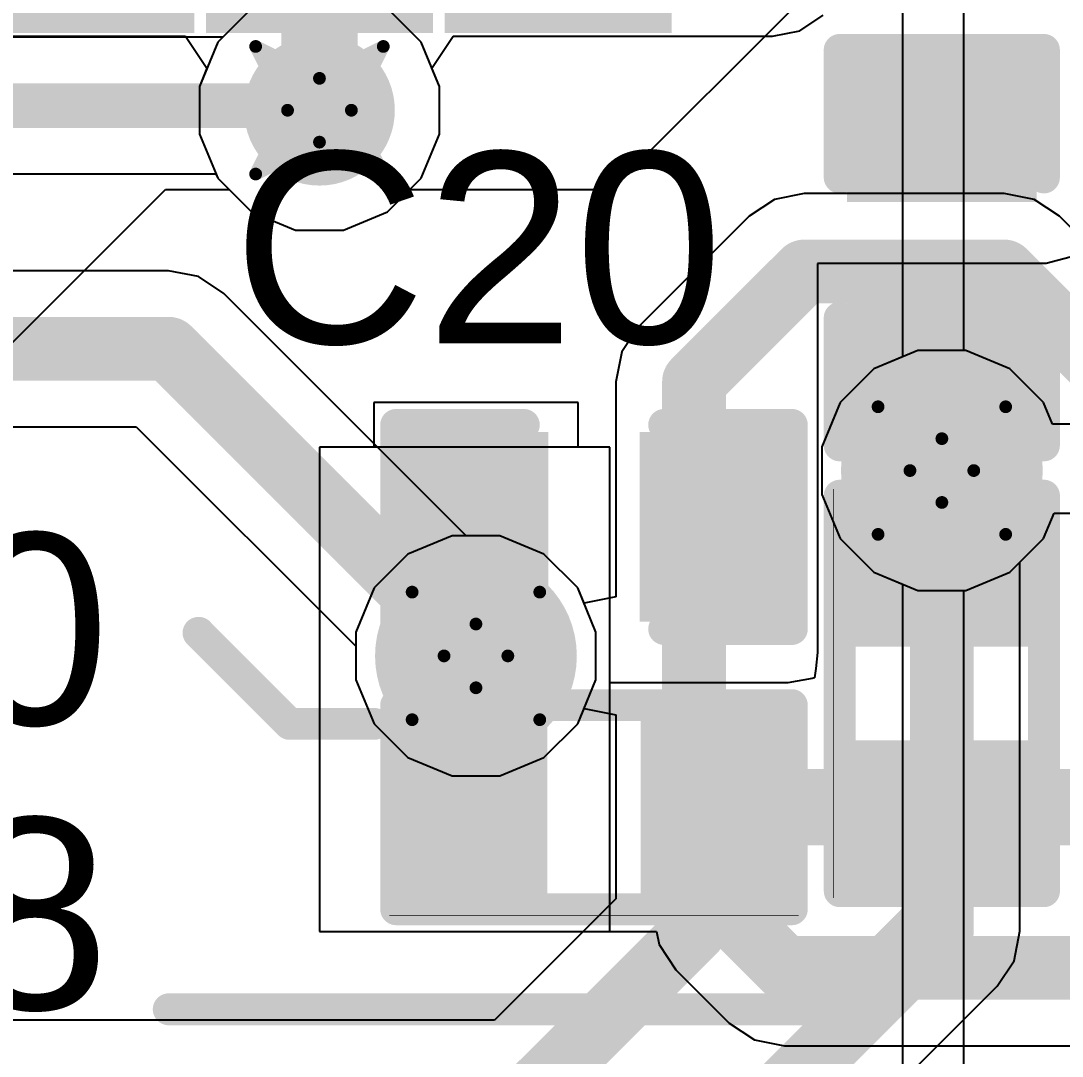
# Model space of a CAD drawing. Header units: inches. Extents: x -3 to 289, y -11 to 89.
# Drawn here: x 111.095 to 115.24, y 28.116 to 32.239 of the extents above; entities that cross this region are included whole.
import ezdxf

# ---------------------------------------------------------------- set-up
doc = ezdxf.new("R2010")
doc.units = ezdxf.units.IN
for name, color, linetype in [('Bottom Layer', 5, 'Continuous'), ('Bottom Solder', 6, 'Continuous'), ('Drill Drawing', 1, 'Continuous'), ('Layer 1', 16, 'Continuous'), ('Layer 2', 76, 'Continuous'), ('Top Layer', 1, 'Continuous'), ('Top Overlay', 2, 'Continuous'), ('Top Paste', 8, 'Continuous'), ('Top Solder', 216, 'Continuous'), ('Via Holes', 16, 'Continuous')]:
    doc.layers.add(name, color=color, linetype=linetype)
doc.styles.add('Arial', font='', dxfattribs={"height": 0.2})
doc.styles.get('Arial').set_extended_font_data('Arial')

# ---------------------------------------------------------------- blocks, each defined once
blk = doc.blocks.new('R___0402_38')
at = {"layer": 'Top Layer'}
for points in [[(-0.6985, -0.3175), (-0.6985, 0.3175), (-0.2412999999999999, 0.3175), (-0.2413, -0.3175)], [(0.2412999999999999, -0.3175), (0.2413, 0.3175), (0.6985, 0.3175), (0.6985, -0.3175)]]:
    blk.add_hatch(color=1, dxfattribs=at).paths.add_polyline_path(points)
at = {"layer": 'Top Paste'}
for points in [[(-0.6985, -0.3175), (-0.6985, 0.3175), (-0.2412999999999999, 0.3175), (-0.2413, -0.3175)], [(0.2412999999999999, -0.3175), (0.2413, 0.3175), (0.6985, 0.3175), (0.6985, -0.3175)]]:
    blk.add_hatch(color=8, dxfattribs=at).paths.add_polyline_path(points)
at = {"layer": 'Top Solder'}
for points in [[(-0.75350116, -0.37250116), (-0.75350116, 0.37250116), (-0.1862988399999999, 0.37250116), (-0.18629884, -0.37250116)], [(0.1862988399999999, -0.37250116), (0.18629884, 0.37250116), (0.75350116, 0.37250116), (0.75350116, -0.37250116)]]:
    blk.add_hatch(color=216, dxfattribs=at).paths.add_polyline_path(points)
at = {"layer": 'Top Overlay'}
for points in [[(-0.7874, -0.4064, 0.127, 0.127, 0), (-0.7874, 0.4064, 0.127, 0.127, 0)], [(-0.7874, 0.4064, 0.127, 0.127, 0), (0.7874, 0.4064, 0.127, 0.127, 0)], [(0.7874, -0.4064, 0.127, 0.127, 0), (0.7874, 0.4064, 0.127, 0.127, 0)], [(-0.7874, -0.4064, 0.127, 0.127, 0), (0.7874, -0.4064, 0.127, 0.127, 0)], [(-0.8128, -0.4318, 0.0032258, 0.0032258, 0), (0.8128, -0.4318, 0.0032258, 0.0032258, 0)]]:
    blk.add_lwpolyline(points, format="xyseb", dxfattribs=at)
for points in [[(-0.8191499999999999, 0.4064, 0.0635, 0.0635, 1), (-0.7556499999999999, 0.4064, 0.0635, 0.0635, 1)], [(-0.8191499999999999, 0.4064, 0.0635, 0.0635, 1), (-0.7556499999999999, 0.4064, 0.0635, 0.0635, 1)], [(0.7556499999999999, 0.4064, 0.0635, 0.0635, 1), (0.8191499999999999, 0.4064, 0.0635, 0.0635, 1)], [(0.7556499999999999, 0.4064, 0.0635, 0.0635, 1), (0.8191499999999999, 0.4064, 0.0635, 0.0635, 1)], [(-0.8191499999999999, -0.4064, 0.0635, 0.0635, 1), (-0.7556499999999999, -0.4064, 0.0635, 0.0635, 1)], [(-0.8191499999999999, -0.4064, 0.0635, 0.0635, 1), (-0.7556499999999999, -0.4064, 0.0635, 0.0635, 1)], [(0.7556499999999999, -0.4064, 0.0635, 0.0635, 1), (0.8191499999999999, -0.4064, 0.0635, 0.0635, 1)], [(0.7556499999999999, -0.4064, 0.0635, 0.0635, 1), (0.8191499999999999, -0.4064, 0.0635, 0.0635, 1)], [(-0.81360518, -0.4318, 0.0016129, 0.0016129, 1), (-0.8119948199999999, -0.4318, 0.0016129, 0.0016129, 1)], [(0.8119948199999999, -0.4318, 0.0016129, 0.0016129, 1), (0.81360518, -0.4318, 0.0016129, 0.0016129, 1)]]:
    blk.add_lwpolyline(points, format="xyseb", close=True, dxfattribs=at)
blk = doc.blocks.new('R___0402_40')
at = {"layer": 'Top Layer'}
for points in [[(-0.6985, -0.3175), (-0.6985, 0.3174999999999999), (-0.2413000000000001, 0.3175), (-0.2412999999999999, -0.3174999999999999)], [(0.2413000000000001, -0.3175), (0.2412999999999999, 0.3174999999999999), (0.6985, 0.3175), (0.6985, -0.3174999999999999)]]:
    blk.add_hatch(color=1, dxfattribs=at).paths.add_polyline_path(points)
at = {"layer": 'Top Paste'}
for points in [[(-0.6985, -0.3175), (-0.6985, 0.3174999999999999), (-0.2413000000000001, 0.3175), (-0.2412999999999999, -0.3174999999999999)], [(0.2413000000000001, -0.3175), (0.2412999999999999, 0.3174999999999999), (0.6985, 0.3175), (0.6985, -0.3174999999999999)]]:
    blk.add_hatch(color=8, dxfattribs=at).paths.add_polyline_path(points)
at = {"layer": 'Top Solder'}
for points in [[(-0.75350116, -0.3725011600000001), (-0.75350116, 0.3725011599999999), (-0.18629884, 0.3725011600000001), (-0.1862988399999999, -0.3725011599999999)], [(0.18629884, -0.3725011600000001), (0.1862988399999999, 0.3725011599999999), (0.75350116, 0.3725011600000001), (0.75350116, -0.3725011599999999)]]:
    blk.add_hatch(color=216, dxfattribs=at).paths.add_polyline_path(points)
at = {"layer": 'Top Overlay'}
for points in [[(-0.7874, -0.4064, 0.127, 0.127, 0), (-0.7874, 0.4064, 0.127, 0.127, 0)], [(0.7874, 0.4064, 0.127, 0.127, 0), (-0.7874, 0.4064, 0.127, 0.127, 0)], [(0.7874, -0.4064, 0.127, 0.127, 0), (0.7874, 0.4064, 0.127, 0.127, 0)], [(0.7874, -0.4064, 0.127, 0.127, 0), (-0.7874, -0.4064, 0.127, 0.127, 0)], [(0.8128, -0.4318, 0.0032258, 0.0032258, 0), (-0.8128, -0.4318, 0.0032258, 0.0032258, 0)]]:
    blk.add_lwpolyline(points, format="xyseb", dxfattribs=at)
for points in [[(-0.8191499999999999, 0.4064, 0.0635, 0.0635, 1), (-0.7556499999999999, 0.4064, 0.0635, 0.0635, 1)], [(-0.8191499999999999, 0.4064, 0.0635, 0.0635, 1), (-0.7556499999999999, 0.4064, 0.0635, 0.0635, 1)], [(0.7556499999999999, 0.4064, 0.0635, 0.0635, 1), (0.8191499999999999, 0.4064, 0.0635, 0.0635, 1)], [(0.7556499999999999, 0.4064, 0.0635, 0.0635, 1), (0.8191499999999999, 0.4064, 0.0635, 0.0635, 1)], [(-0.8191499999999999, -0.4064, 0.0635, 0.0635, 1), (-0.7556499999999999, -0.4064, 0.0635, 0.0635, 1)], [(-0.8191499999999999, -0.4064, 0.0635, 0.0635, 1), (-0.7556499999999999, -0.4064, 0.0635, 0.0635, 1)], [(0.7556499999999999, -0.4064, 0.0635, 0.0635, 1), (0.8191499999999999, -0.4064, 0.0635, 0.0635, 1)], [(0.7556499999999999, -0.4064, 0.0635, 0.0635, 1), (0.8191499999999999, -0.4064, 0.0635, 0.0635, 1)], [(-0.81360518, -0.4318, 0.0016129, 0.0016129, 1), (-0.8119948199999999, -0.4318, 0.0016129, 0.0016129, 1)], [(0.8119948199999999, -0.4318, 0.0016129, 0.0016129, 1), (0.81360518, -0.4318, 0.0016129, 0.0016129, 1)]]:
    blk.add_lwpolyline(points, format="xyseb", close=True, dxfattribs=at)
blk = doc.blocks.new('S____SOT_6_69')
at = {"layer": 'Top Layer'}
for points in [[(-1.80000021, 1.30000121), (-0.7999996699999999, 1.30000121), (-0.7999996699999999, 0.6000000699999999), (-1.80000021, 0.6000000699999999)], [(0.7999996699999999, 1.30000121), (1.80000021, 1.30000121), (1.80000021, 0.6000000699999999), (0.7999996699999999, 0.6000000699999999)], [(-1.80000021, 0.35000057), (-0.7999996699999999, 0.35000057), (-0.7999996699999999, -0.35000057), (-1.80000021, -0.35000057)], [(0.7999996699999999, 0.35000057), (1.80000021, 0.35000057), (1.80000021, -0.35000057), (0.7999996699999999, -0.35000057)], [(-1.80000021, -0.6000000699999999), (-0.7999996699999999, -0.6000000699999999), (-0.7999996699999999, -1.30000121), (-1.80000021, -1.30000121)], [(0.7999996699999999, -0.6000000699999999), (1.80000021, -0.6000000699999999), (1.80000021, -1.30000121), (0.7999996699999999, -1.30000121)]]:
    blk.add_hatch(color=1, dxfattribs=at).paths.add_polyline_path(points)
at = {"layer": 'Top Paste'}
for points in [[(-1.80000021, 1.30000121), (-0.7999996699999999, 1.30000121), (-0.7999996699999999, 0.6000000699999999), (-1.80000021, 0.6000000699999999)], [(0.7999996699999999, 1.30000121), (1.80000021, 1.30000121), (1.80000021, 0.6000000699999999), (0.7999996699999999, 0.6000000699999999)], [(-1.80000021, 0.35000057), (-0.7999996699999999, 0.35000057), (-0.7999996699999999, -0.35000057), (-1.80000021, -0.35000057)], [(0.7999996699999999, 0.35000057), (1.80000021, 0.35000057), (1.80000021, -0.35000057), (0.7999996699999999, -0.35000057)], [(-1.80000021, -0.6000000699999999), (-0.7999996699999999, -0.6000000699999999), (-0.7999996699999999, -1.30000121), (-1.80000021, -1.30000121)], [(0.7999996699999999, -0.6000000699999999), (1.80000021, -0.6000000699999999), (1.80000021, -1.30000121), (0.7999996699999999, -1.30000121)]]:
    blk.add_hatch(color=8, dxfattribs=at).paths.add_polyline_path(points)
at = {"layer": 'Top Solder'}
for points in [[(-1.90160021, 1.40160121), (-0.69839967, 1.40160121), (-0.69839967, 0.4984000699999999), (-1.90160021, 0.4984000699999999)], [(0.69839967, 1.40160121), (1.90160021, 1.40160121), (1.90160021, 0.4984000699999999), (0.69839967, 0.4984000699999999)], [(-1.90160021, 0.45160057), (-0.69839967, 0.45160057), (-0.69839967, -0.45160057), (-1.90160021, -0.45160057)], [(0.69839967, 0.45160057), (1.90160021, 0.45160057), (1.90160021, -0.45160057), (0.69839967, -0.45160057)], [(-1.90160021, -0.4984000699999999), (-0.69839967, -0.4984000699999999), (-0.69839967, -1.40160121), (-1.90160021, -1.40160121)], [(0.69839967, -0.4984000699999999), (1.90160021, -0.4984000699999999), (1.90160021, -1.40160121), (0.69839967, -1.40160121)]]:
    blk.add_hatch(color=216, dxfattribs=at).paths.add_polyline_path(points)
at = {"layer": 'Top Overlay'}
for points in [[(0.7111999999999999, 1.5494, 0.127, 0.127, 0), (-0.8128, 1.5494, 0.127, 0.127, 0)], [(-2.08702656, 0.8010144, 0.127, 0.127, 0), (-2.08702656, 1.0550144, 0.127, 0.127, 0)], [(-1.96002656, 0.9280143999999999, 0.127, 0.127, 0), (-2.08702656, 1.0550144, 0.127, 0.127, 0)], [(-2.08702656, 0.8010144, 0.127, 0.127, 0), (-1.96002656, 0.9280143999999999, 0.127, 0.127, 0)], [(0.7111999999999999, -1.5494, 0.127, 0.127, 0), (-0.8128, -1.5494, 0.127, 0.127, 0)]]:
    blk.add_lwpolyline(points, format="xyseb", dxfattribs=at)
for points in [[(-0.84455, 1.5494, 0.0635, 0.0635, 1), (-0.7810499999999999, 1.5494, 0.0635, 0.0635, 1)], [(0.67945, 1.5494, 0.0635, 0.0635, 1), (0.74295, 1.5494, 0.0635, 0.0635, 1)], [(-2.11877656, 1.0550144, 0.0635, 0.0635, 1), (-2.05527656, 1.0550144, 0.0635, 0.0635, 1)], [(-2.11877656, 1.0550144, 0.0635, 0.0635, 1), (-2.05527656, 1.0550144, 0.0635, 0.0635, 1)], [(-1.99177656, 0.9280143999999999, 0.0635, 0.0635, 1), (-1.92827656, 0.9280143999999999, 0.0635, 0.0635, 1)], [(-1.99177656, 0.9280143999999999, 0.0635, 0.0635, 1), (-1.92827656, 0.9280143999999999, 0.0635, 0.0635, 1)], [(-2.11877656, 0.8010144, 0.0635, 0.0635, 1), (-2.05527656, 0.8010144, 0.0635, 0.0635, 1)], [(-2.11877656, 0.8010144, 0.0635, 0.0635, 1), (-2.05527656, 0.8010144, 0.0635, 0.0635, 1)], [(-0.84455, -1.5494, 0.0635, 0.0635, 1), (-0.7810499999999999, -1.5494, 0.0635, 0.0635, 1)], [(0.67945, -1.5494, 0.0635, 0.0635, 1), (0.74295, -1.5494, 0.0635, 0.0635, 1)]]:
    blk.add_lwpolyline(points, format="xyseb", close=True, dxfattribs=at)
blk = doc.blocks.new('C___0402_133')
at = {"layer": 'Top Layer'}
for points in [[(-0.6985, -0.3175), (-0.6985, 0.3175), (-0.2412999999999999, 0.3175), (-0.2413, -0.3175)], [(0.2412999999999999, -0.3175), (0.2413, 0.3175), (0.6985, 0.3175), (0.6985, -0.3175)]]:
    blk.add_hatch(color=1, dxfattribs=at).paths.add_polyline_path(points)
at = {"layer": 'Top Paste'}
for points in [[(-0.6985, -0.3175), (-0.6985, 0.3175), (-0.2412999999999999, 0.3175), (-0.2413, -0.3175)], [(0.2412999999999999, -0.3175), (0.2413, 0.3175), (0.6985, 0.3175), (0.6985, -0.3175)]]:
    blk.add_hatch(color=8, dxfattribs=at).paths.add_polyline_path(points)
at = {"layer": 'Top Solder'}
for points in [[(-0.7584998799999999, -0.37749988), (-0.7584998799999999, 0.37749988), (-0.18130012, 0.37749988), (-0.18130012, -0.37749988)], [(0.18130012, -0.37749988), (0.18130012, 0.37749988), (0.7584998799999999, 0.37749988), (0.7584998799999999, -0.37749988)]]:
    blk.add_hatch(color=216, dxfattribs=at).paths.add_polyline_path(points)
at = {"layer": 'Top Overlay'}
for points in [[(-0.7874, 0.4064, 0.127, 0.127, 0), (-0.7874, -0.4064, 0.127, 0.127, 0)], [(-0.2794, 0.4064, 0.127, 0.127, 0), (-0.7874, 0.4064, 0.127, 0.127, 0)], [(0.7874, 0.4064, 0.127, 0.127, 0), (0.2794, 0.4064, 0.127, 0.127, 0)], [(0.7874, 0.4064, 0.127, 0.127, 0), (0.7874, -0.4064, 0.127, 0.127, 0)], [(-0.2794, -0.4064, 0.127, 0.127, 0), (-0.7874, -0.4064, 0.127, 0.127, 0)], [(0.7874, -0.4064, 0.127, 0.127, 0), (0.2794, -0.4064, 0.127, 0.127, 0)]]:
    blk.add_lwpolyline(points, format="xyseb", dxfattribs=at)
for points in [[(-0.8191499999999999, 0.4064, 0.0635, 0.0635, 1), (-0.7556499999999999, 0.4064, 0.0635, 0.0635, 1)], [(-0.8191499999999999, 0.4064, 0.0635, 0.0635, 1), (-0.7556499999999999, 0.4064, 0.0635, 0.0635, 1)], [(-0.31115, 0.4064, 0.0635, 0.0635, 1), (-0.24765, 0.4064, 0.0635, 0.0635, 1)], [(0.24765, 0.4064, 0.0635, 0.0635, 1), (0.31115, 0.4064, 0.0635, 0.0635, 1)], [(0.7556499999999999, 0.4064, 0.0635, 0.0635, 1), (0.8191499999999999, 0.4064, 0.0635, 0.0635, 1)], [(0.7556499999999999, 0.4064, 0.0635, 0.0635, 1), (0.8191499999999999, 0.4064, 0.0635, 0.0635, 1)], [(-0.8191499999999999, -0.4064, 0.0635, 0.0635, 1), (-0.7556499999999999, -0.4064, 0.0635, 0.0635, 1)], [(-0.8191499999999999, -0.4064, 0.0635, 0.0635, 1), (-0.7556499999999999, -0.4064, 0.0635, 0.0635, 1)], [(-0.31115, -0.4064, 0.0635, 0.0635, 1), (-0.24765, -0.4064, 0.0635, 0.0635, 1)], [(0.24765, -0.4064, 0.0635, 0.0635, 1), (0.31115, -0.4064, 0.0635, 0.0635, 1)], [(0.7556499999999999, -0.4064, 0.0635, 0.0635, 1), (0.8191499999999999, -0.4064, 0.0635, 0.0635, 1)], [(0.7556499999999999, -0.4064, 0.0635, 0.0635, 1), (0.8191499999999999, -0.4064, 0.0635, 0.0635, 1)]]:
    blk.add_lwpolyline(points, format="xyseb", close=True, dxfattribs=at)
blk = doc.blocks.new('C___0402_137')
at = {"layer": 'Top Layer'}
for points in [[(-0.6985, -0.3175), (-0.6985, 0.3174999999999999), (-0.2413000000000001, 0.3175), (-0.2412999999999999, -0.3174999999999999)], [(0.2413000000000001, -0.3175), (0.2412999999999999, 0.3174999999999999), (0.6985, 0.3175), (0.6985, -0.3174999999999999)]]:
    blk.add_hatch(color=1, dxfattribs=at).paths.add_polyline_path(points)
at = {"layer": 'Top Paste'}
for points in [[(-0.6985, -0.3175), (-0.6985, 0.3174999999999999), (-0.2413000000000001, 0.3175), (-0.2412999999999999, -0.3174999999999999)], [(0.2413000000000001, -0.3175), (0.2412999999999999, 0.3174999999999999), (0.6985, 0.3175), (0.6985, -0.3174999999999999)]]:
    blk.add_hatch(color=8, dxfattribs=at).paths.add_polyline_path(points)
at = {"layer": 'Top Solder'}
for points in [[(-0.7584998799999999, -0.3774998800000001), (-0.7584998799999999, 0.3774998799999999), (-0.1813001200000001, 0.3774998800000001), (-0.1813001199999999, -0.3774998799999999)], [(0.1813001200000001, -0.3774998800000001), (0.1813001199999999, 0.3774998799999999), (0.7584998799999999, 0.3774998800000001), (0.7584998799999999, -0.3774998799999999)]]:
    blk.add_hatch(color=216, dxfattribs=at).paths.add_polyline_path(points)
at = {"layer": 'Top Overlay'}
for points in [[(-0.7874, -0.4064, 0.127, 0.127, 0), (-0.7874, 0.4064, 0.127, 0.127, 0)], [(-0.2794, 0.4064, 0.127, 0.127, 0), (-0.7874, 0.4064, 0.127, 0.127, 0)], [(0.7874, 0.4064, 0.127, 0.127, 0), (0.2794, 0.4064, 0.127, 0.127, 0)], [(0.7874, -0.4064, 0.127, 0.127, 0), (0.7874, 0.4064, 0.127, 0.127, 0)], [(-0.2794, -0.4064, 0.127, 0.127, 0), (-0.7874, -0.4064, 0.127, 0.127, 0)], [(0.7874, -0.4064, 0.127, 0.127, 0), (0.2794, -0.4064, 0.127, 0.127, 0)]]:
    blk.add_lwpolyline(points, format="xyseb", dxfattribs=at)
for points in [[(-0.8191499999999999, 0.4064, 0.0635, 0.0635, 1), (-0.7556499999999999, 0.4064, 0.0635, 0.0635, 1)], [(-0.8191499999999999, 0.4064, 0.0635, 0.0635, 1), (-0.7556499999999999, 0.4064, 0.0635, 0.0635, 1)], [(-0.31115, 0.4064, 0.0635, 0.0635, 1), (-0.24765, 0.4064, 0.0635, 0.0635, 1)], [(0.24765, 0.4064, 0.0635, 0.0635, 1), (0.31115, 0.4064, 0.0635, 0.0635, 1)], [(0.7556499999999999, 0.4064, 0.0635, 0.0635, 1), (0.8191499999999999, 0.4064, 0.0635, 0.0635, 1)], [(0.7556499999999999, 0.4064, 0.0635, 0.0635, 1), (0.8191499999999999, 0.4064, 0.0635, 0.0635, 1)], [(-0.8191499999999999, -0.4064, 0.0635, 0.0635, 1), (-0.7556499999999999, -0.4064, 0.0635, 0.0635, 1)], [(-0.8191499999999999, -0.4064, 0.0635, 0.0635, 1), (-0.7556499999999999, -0.4064, 0.0635, 0.0635, 1)], [(-0.31115, -0.4064, 0.0635, 0.0635, 1), (-0.24765, -0.4064, 0.0635, 0.0635, 1)], [(0.24765, -0.4064, 0.0635, 0.0635, 1), (0.31115, -0.4064, 0.0635, 0.0635, 1)], [(0.7556499999999999, -0.4064, 0.0635, 0.0635, 1), (0.8191499999999999, -0.4064, 0.0635, 0.0635, 1)], [(0.7556499999999999, -0.4064, 0.0635, 0.0635, 1), (0.8191499999999999, -0.4064, 0.0635, 0.0635, 1)]]:
    blk.add_lwpolyline(points, format="xyseb", close=True, dxfattribs=at)

msp = doc.modelspace()

# ---------------------------------------------------------------- hatches: boundary and pattern name
at = {"layer": 'Bottom Layer'}
h = msp.add_hatch(color=5, dxfattribs=at)
edge = h.paths.add_edge_path()
edge.add_arc((112.28367942, 31.88271246), 0.2999994, 0, 360)
h = msp.add_hatch(color=5, dxfattribs=at)
edge = h.paths.add_edge_path()
edge.add_arc((114.76109636, 30.44799346), 0.2999994, 0, 360)
h = msp.add_hatch(color=5, dxfattribs=at)
edge = h.paths.add_edge_path()
edge.add_arc((112.90651282, 29.70999646), 0.2999994, 0, 360)
at = {"layer": 'Bottom Solder'}
h = msp.add_hatch(color=6, dxfattribs=at)
edge = h.paths.add_edge_path()
edge.add_arc((114.76109636, 30.44799346), 0.4015993999999999, 0, 360)
h = msp.add_hatch(color=6, dxfattribs=at)
edge = h.paths.add_edge_path()
edge.add_arc((112.90651282, 29.70999646), 0.4015993999999999, 0, 360)
at = {"layer": 'Layer 1'}
h = msp.add_hatch(color=16, dxfattribs=at)
edge = h.paths.add_edge_path()
edge.add_arc((112.28367942, 31.88271246), 0.2999994, 0, 360)
h = msp.add_hatch(color=16, dxfattribs=at)
edge = h.paths.add_edge_path()
edge.add_arc((114.76109636, 30.44799346), 0.2999994, 0, 360)
h = msp.add_hatch(color=16, dxfattribs=at)
edge = h.paths.add_edge_path()
edge.add_arc((112.90651282, 29.70999646), 0.2999994, 0, 360)
at = {"layer": 'Layer 2'}
h = msp.add_hatch(color=76, dxfattribs=at)
edge = h.paths.add_edge_path()
edge.add_arc((112.28367942, 31.88271246), 0.2999994, 0, 360)
h = msp.add_hatch(color=76, dxfattribs=at)
edge = h.paths.add_edge_path()
edge.add_arc((114.76109636, 30.44799346), 0.2999994, 0, 360)
h = msp.add_hatch(color=76, dxfattribs=at)
edge = h.paths.add_edge_path()
edge.add_arc((112.90651282, 29.70999646), 0.2999994, 0, 360)
at = {"layer": 'Top Layer'}
h = msp.add_hatch(color=1, dxfattribs=at)
edge = h.paths.add_edge_path()
edge.add_arc((112.28367942, 31.88271246), 0.2999994, 0, 360)
h = msp.add_hatch(color=1, dxfattribs=at)
edge = h.paths.add_edge_path()
edge.add_arc((114.76109636, 30.44799346), 0.2999994, 0, 360)
h = msp.add_hatch(color=1, dxfattribs=at)
edge = h.paths.add_edge_path()
edge.add_arc((112.90651282, 29.70999646), 0.2999994, 0, 360)
at = {"layer": 'Top Solder'}
h = msp.add_hatch(color=216, dxfattribs=at)
edge = h.paths.add_edge_path()
edge.add_arc((114.76109636, 30.44799346), 0.4015993999999999, 0, 360)
h = msp.add_hatch(color=216, dxfattribs=at)
edge = h.paths.add_edge_path()
edge.add_arc((112.90651282, 29.70999646), 0.4015993999999999, 0, 360)
at = {"layer": 'Via Holes'}
h = msp.add_hatch(color=7, dxfattribs=at)
edge = h.paths.add_edge_path()
edge.add_arc((112.28367942, 31.88271246), 0.1499997, 0, 360)
h = msp.add_hatch(color=7, dxfattribs=at)
edge = h.paths.add_edge_path()
edge.add_arc((114.76109636, 30.44799346), 0.1499997, 0, 360)
h = msp.add_hatch(color=7, dxfattribs=at)
edge = h.paths.add_edge_path()
edge.add_arc((112.90651282, 29.70999646), 0.1499997, 0, 360)

# ---------------------------------------------------------------- linework, layer by layer
at = {"layer": 'Bottom Layer'}
for p, q in [((112.01302718, 32.28777134), (111.87862054, 32.1533647)), ((112.6887383, 32.1533647), (112.55433166, 32.28777134)), ((111.87862054, 32.1533647), (111.80588002, 31.97775164)), ((112.76147882, 31.97775164), (112.6887383, 32.1533647)), ((111.80588002, 31.97775164), (111.80588002, 31.78767328)), ((112.76147882, 31.78767328), (112.76147882, 31.97775164)), ((111.80588002, 31.78767328), (111.87862054, 31.61206022)), ((112.6887383, 31.61206022), (112.76147882, 31.78767328)), ((111.87862054, 31.61206022), (112.01302718, 31.47765357999999)), ((112.55433166, 31.47765357999999), (112.6887383, 31.61206022)), ((112.01302718, 31.47765357999999), (112.18864024, 31.40491306)), ((112.3787186, 31.40491306), (112.55433166, 31.47765357999999)), ((112.18864024, 31.40491306), (112.3787186, 31.40491306)), ((114.66605718, 30.92579286), (114.49044412, 30.85305233999999)), ((114.85613554, 30.92579286), (114.66605718, 30.92579286)), ((115.0317486, 30.85305233999999), (114.85613554, 30.92579286)), ((114.49044412, 30.85305233999999), (114.35603748, 30.7186457)), ((115.16615524, 30.7186457), (115.0317486, 30.85305233999999)), ((114.35603748, 30.7186457), (114.28329696, 30.54303264)), ((115.20196924, 30.6321841), (115.16615524, 30.7186457)), ((115.33943404, 30.6321841), (115.20196924, 30.6321841)), ((114.28329696, 30.54303264), (114.28329696, 30.35295428)), ((114.28329696, 30.35295428), (114.35603748, 30.17734122)), ((115.16615524, 30.17734122), (115.20825828, 30.27899202)), ((115.20825828, 30.27899202), (115.34572308, 30.27899202)), ((112.81147364, 30.18779586), (112.63586058, 30.11505534)), ((113.001552, 30.18779586), (112.81147364, 30.18779586)), ((113.17716506, 30.11505534), (113.001552, 30.18779586)), ((114.35603748, 30.17734122), (114.49044412, 30.04293458)), ((115.0317486, 30.04293458), (115.16615524, 30.17734122)), ((112.63586058, 30.11505534), (112.50145394, 29.9806487)), ((113.3115717, 29.9806487), (113.17716506, 30.11505534)), ((114.49044412, 30.04293458), (114.66605718, 29.97019406)), ((114.85613554, 29.97019406), (115.0317486, 30.04293458)), ((112.50145394, 29.9806487), (112.42871342, 29.80503564)), ((113.38431222, 29.80503564), (113.3115717, 29.9806487)), ((114.66605718, 29.97019406), (114.85613554, 29.97019406)), ((112.42871342, 29.80503564), (112.42871342, 29.61495728)), ((113.38431222, 29.61495728), (113.38431222, 29.80503564)), ((112.42871342, 29.61495728), (112.50145394, 29.43934422)), ((113.3115717, 29.43934422), (113.38431222, 29.61495728)), ((112.50145394, 29.43934422), (112.63586058, 29.30493758)), ((113.17716506, 29.30493758), (113.3115717, 29.43934422)), ((112.63586058, 29.30493758), (112.81147364, 29.23219706)), ((113.001552, 29.23219706), (113.17716506, 29.30493758)), ((112.81147364, 29.23219706), (113.001552, 29.23219706))]:
    msp.add_line(p, q, dxfattribs=at)
at = {"layer": 'Drill Drawing'}
for points in [[(112.02967942, 32.13671246, 0.0508, 0.0508, 0), (112.28367942, 32.00971246, 0.0508, 0.0508, 0)], [(112.02967942, 32.13671246, 0.0508, 0.0508, 0), (112.15667942, 31.88271246, 0.0508, 0.0508, 0)], [(112.28367942, 32.00971246, 0.0508, 0.0508, 0), (112.53767942, 32.13671246, 0.0508, 0.0508, 0)], [(112.41067942, 31.88271246, 0.0508, 0.0508, 0), (112.53767942, 32.13671246, 0.0508, 0.0508, 0)], [(112.02967942, 31.62871246, 0.0508, 0.0508, 0), (112.15667942, 31.88271246, 0.0508, 0.0508, 0)], [(112.41067942, 31.88271246, 0.0508, 0.0508, 0), (112.53767942, 31.62871246, 0.0508, 0.0508, 0)], [(112.02967942, 31.62871246, 0.0508, 0.0508, 0), (112.28367942, 31.75571246, 0.0508, 0.0508, 0)], [(112.28367942, 31.75571246, 0.0508, 0.0508, 0), (112.53767942, 31.62871246, 0.0508, 0.0508, 0)], [(114.50709636, 30.70199346, 0.0508, 0.0508, 0), (114.76109636, 30.57499346, 0.0508, 0.0508, 0)], [(114.50709636, 30.70199346, 0.0508, 0.0508, 0), (114.63409636, 30.44799346, 0.0508, 0.0508, 0)], [(114.76109636, 30.57499346, 0.0508, 0.0508, 0), (115.01509636, 30.70199346, 0.0508, 0.0508, 0)], [(114.88809636, 30.44799346, 0.0508, 0.0508, 0), (115.01509636, 30.70199346, 0.0508, 0.0508, 0)], [(114.50709636, 30.19399346, 0.0508, 0.0508, 0), (114.63409636, 30.44799346, 0.0508, 0.0508, 0)], [(114.88809636, 30.44799346, 0.0508, 0.0508, 0), (115.01509636, 30.19399346, 0.0508, 0.0508, 0)], [(114.50709636, 30.19399346, 0.0508, 0.0508, 0), (114.76109636, 30.32099346, 0.0508, 0.0508, 0)], [(114.76109636, 30.32099346, 0.0508, 0.0508, 0), (115.01509636, 30.19399346, 0.0508, 0.0508, 0)], [(112.65251282, 29.96399646, 0.0508, 0.0508, 0), (112.90651282, 29.83699645999999, 0.0508, 0.0508, 0)], [(112.65251282, 29.96399646, 0.0508, 0.0508, 0), (112.77951282, 29.70999646, 0.0508, 0.0508, 0)], [(112.90651282, 29.83699645999999, 0.0508, 0.0508, 0), (113.16051282, 29.96399646, 0.0508, 0.0508, 0)], [(113.03351282, 29.70999646, 0.0508, 0.0508, 0), (113.16051282, 29.96399646, 0.0508, 0.0508, 0)], [(112.65251282, 29.45599646, 0.0508, 0.0508, 0), (112.77951282, 29.70999646, 0.0508, 0.0508, 0)], [(113.03351282, 29.70999646, 0.0508, 0.0508, 0), (113.16051282, 29.45599646, 0.0508, 0.0508, 0)], [(112.65251282, 29.45599646, 0.0508, 0.0508, 0), (112.90651282, 29.58299646, 0.0508, 0.0508, 0)], [(112.90651282, 29.58299646, 0.0508, 0.0508, 0), (113.16051282, 29.45599646, 0.0508, 0.0508, 0)]]:
    msp.add_lwpolyline(points, format="xyseb", dxfattribs=at)
for points in [[(112.01697942, 32.13671246, 0.0254, 0.0254, 1), (112.04237942, 32.13671246, 0.0254, 0.0254, 1)], [(112.01697942, 32.13671246, 0.0254, 0.0254, 1), (112.04237942, 32.13671246, 0.0254, 0.0254, 1)], [(112.52497942, 32.13671246, 0.0254, 0.0254, 1), (112.55037942, 32.13671246, 0.0254, 0.0254, 1)], [(112.52497942, 32.13671246, 0.0254, 0.0254, 1), (112.55037942, 32.13671246, 0.0254, 0.0254, 1)], [(112.27097942, 32.00971246, 0.0254, 0.0254, 1), (112.29637942, 32.00971246, 0.0254, 0.0254, 1)], [(112.27097942, 32.00971246, 0.0254, 0.0254, 1), (112.29637942, 32.00971246, 0.0254, 0.0254, 1)], [(112.14397942, 31.88271246, 0.0254, 0.0254, 1), (112.16937942, 31.88271246, 0.0254, 0.0254, 1)], [(112.14397942, 31.88271246, 0.0254, 0.0254, 1), (112.16937942, 31.88271246, 0.0254, 0.0254, 1)], [(112.39797942, 31.88271246, 0.0254, 0.0254, 1), (112.42337942, 31.88271246, 0.0254, 0.0254, 1)], [(112.39797942, 31.88271246, 0.0254, 0.0254, 1), (112.42337942, 31.88271246, 0.0254, 0.0254, 1)], [(112.27097942, 31.75571246, 0.0254, 0.0254, 1), (112.29637942, 31.75571246, 0.0254, 0.0254, 1)], [(112.27097942, 31.75571246, 0.0254, 0.0254, 1), (112.29637942, 31.75571246, 0.0254, 0.0254, 1)], [(112.01697942, 31.62871246, 0.0254, 0.0254, 1), (112.04237942, 31.62871246, 0.0254, 0.0254, 1)], [(112.01697942, 31.62871246, 0.0254, 0.0254, 1), (112.04237942, 31.62871246, 0.0254, 0.0254, 1)], [(112.52497942, 31.62871246, 0.0254, 0.0254, 1), (112.55037942, 31.62871246, 0.0254, 0.0254, 1)], [(112.52497942, 31.62871246, 0.0254, 0.0254, 1), (112.55037942, 31.62871246, 0.0254, 0.0254, 1)], [(114.49439636, 30.70199346, 0.0254, 0.0254, 1), (114.51979636, 30.70199346, 0.0254, 0.0254, 1)], [(114.49439636, 30.70199346, 0.0254, 0.0254, 1), (114.51979636, 30.70199346, 0.0254, 0.0254, 1)], [(115.00239636, 30.70199346, 0.0254, 0.0254, 1), (115.02779636, 30.70199346, 0.0254, 0.0254, 1)], [(115.00239636, 30.70199346, 0.0254, 0.0254, 1), (115.02779636, 30.70199346, 0.0254, 0.0254, 1)], [(114.74839636, 30.57499346, 0.0254, 0.0254, 1), (114.77379636, 30.57499346, 0.0254, 0.0254, 1)], [(114.74839636, 30.57499346, 0.0254, 0.0254, 1), (114.77379636, 30.57499346, 0.0254, 0.0254, 1)], [(114.62139636, 30.44799346, 0.0254, 0.0254, 1), (114.64679636, 30.44799346, 0.0254, 0.0254, 1)], [(114.62139636, 30.44799346, 0.0254, 0.0254, 1), (114.64679636, 30.44799346, 0.0254, 0.0254, 1)], [(114.87539636, 30.44799346, 0.0254, 0.0254, 1), (114.90079636, 30.44799346, 0.0254, 0.0254, 1)], [(114.87539636, 30.44799346, 0.0254, 0.0254, 1), (114.90079636, 30.44799346, 0.0254, 0.0254, 1)], [(114.74839636, 30.32099346, 0.0254, 0.0254, 1), (114.77379636, 30.32099346, 0.0254, 0.0254, 1)], [(114.74839636, 30.32099346, 0.0254, 0.0254, 1), (114.77379636, 30.32099346, 0.0254, 0.0254, 1)], [(114.49439636, 30.19399346, 0.0254, 0.0254, 1), (114.51979636, 30.19399346, 0.0254, 0.0254, 1)], [(114.49439636, 30.19399346, 0.0254, 0.0254, 1), (114.51979636, 30.19399346, 0.0254, 0.0254, 1)], [(115.00239636, 30.19399346, 0.0254, 0.0254, 1), (115.02779636, 30.19399346, 0.0254, 0.0254, 1)], [(115.00239636, 30.19399346, 0.0254, 0.0254, 1), (115.02779636, 30.19399346, 0.0254, 0.0254, 1)], [(112.63981282, 29.96399646, 0.0254, 0.0254, 1), (112.66521282, 29.96399646, 0.0254, 0.0254, 1)], [(112.63981282, 29.96399646, 0.0254, 0.0254, 1), (112.66521282, 29.96399646, 0.0254, 0.0254, 1)], [(113.14781282, 29.96399646, 0.0254, 0.0254, 1), (113.17321282, 29.96399646, 0.0254, 0.0254, 1)], [(113.14781282, 29.96399646, 0.0254, 0.0254, 1), (113.17321282, 29.96399646, 0.0254, 0.0254, 1)], [(112.89381282, 29.83699645999999, 0.0254, 0.0254, 1), (112.91921282, 29.83699645999999, 0.0254, 0.0254, 1)], [(112.89381282, 29.83699645999999, 0.0254, 0.0254, 1), (112.91921282, 29.83699645999999, 0.0254, 0.0254, 1)], [(112.76681282, 29.70999646, 0.0254, 0.0254, 1), (112.79221282, 29.70999646, 0.0254, 0.0254, 1)], [(112.76681282, 29.70999646, 0.0254, 0.0254, 1), (112.79221282, 29.70999646, 0.0254, 0.0254, 1)], [(113.02081282, 29.70999646, 0.0254, 0.0254, 1), (113.04621282, 29.70999646, 0.0254, 0.0254, 1)], [(113.02081282, 29.70999646, 0.0254, 0.0254, 1), (113.04621282, 29.70999646, 0.0254, 0.0254, 1)], [(112.89381282, 29.58299646, 0.0254, 0.0254, 1), (112.91921282, 29.58299646, 0.0254, 0.0254, 1)], [(112.89381282, 29.58299646, 0.0254, 0.0254, 1), (112.91921282, 29.58299646, 0.0254, 0.0254, 1)], [(112.63981282, 29.45599646, 0.0254, 0.0254, 1), (112.66521282, 29.45599646, 0.0254, 0.0254, 1)], [(112.63981282, 29.45599646, 0.0254, 0.0254, 1), (112.66521282, 29.45599646, 0.0254, 0.0254, 1)], [(113.14781282, 29.45599646, 0.0254, 0.0254, 1), (113.17321282, 29.45599646, 0.0254, 0.0254, 1)], [(113.14781282, 29.45599646, 0.0254, 0.0254, 1), (113.17321282, 29.45599646, 0.0254, 0.0254, 1)]]:
    msp.add_lwpolyline(points, format="xyseb", close=True, dxfattribs=at)
at = {"layer": 'Layer 1'}
for p, q in [((114.1963299, 32.19892214), (114.28875034, 32.26067462)), ((105.42833626, 32.17723816), (111.75104396, 32.17723816)), ((111.75104396, 32.17723816), (111.83590282, 32.05023562)), ((112.73145602, 32.05023562), (112.81631488, 32.17723816)), ((112.81631488, 32.17723816), (114.0873004, 32.17723816)), ((114.0873004, 32.17723816), (114.0873131, 32.17723562)), ((114.0873131, 32.17723562), (114.1963299, 32.19892214)), ((111.83590282, 32.05023562), (111.80588002, 31.97775164)), ((112.76147882, 31.97775164), (112.73145602, 32.05023562)), ((111.80588002, 31.97775164), (111.80588002, 31.78767328)), ((112.76147882, 31.78767328), (112.76147882, 31.97775164)), ((111.80588002, 31.78767328), (111.87862054, 31.61206022)), ((112.6887383, 31.61206022), (112.76147882, 31.78767328)), ((111.87862054, 31.61206022), (112.01302718, 31.47765357999999)), ((112.55433166, 31.47765357999999), (112.6887383, 31.61206022)), ((114.21346982, 31.55143042), (114.09454194, 31.5277754)), ((115.00911974, 31.55143042), (114.21346982, 31.55143042)), ((115.12804762, 31.5277754), (115.00911974, 31.55143042)), ((114.09454194, 31.5277754), (113.99371918, 31.46040698)), ((115.22886784, 31.46040698), (115.12804762, 31.5277754)), ((112.01302718, 31.47765357999999), (112.18864024, 31.40491306)), ((112.3787186, 31.40491306), (112.55433166, 31.47765357999999)), ((113.99371918, 31.46040698), (113.55486306, 31.02154832)), ((115.74829276, 30.94098206), (115.22886784, 31.46040698)), ((112.18864024, 31.40491306), (112.3787186, 31.40491306)), ((111.68338852, 31.2438923), (106.20149194, 31.2438923)), ((111.8023164, 31.22023728), (111.68338852, 31.2438923)), ((111.90313662, 31.15286886), (111.8023164, 31.22023728)), ((112.86821216, 30.18779586), (111.90313662, 31.15286886)), ((113.55486306, 31.02154832), (113.48749464, 30.92072809999999)), ((113.48749464, 30.92072809999999), (113.46383962, 30.80180022)), ((113.46383962, 30.80180022), (113.46383962, 29.94490836)), ((106.20149194, 30.62234922), (111.55466386, 30.62234922)), ((111.55466386, 30.62234922), (112.42871342, 29.74829712)), ((115.16615524, 30.17734122), (115.20825828, 30.27899202)), ((115.20825828, 30.27899202), (115.34572308, 30.27899202)), ((113.001552, 30.18779586), (112.86821216, 30.18779586)), ((113.17716506, 30.11505534), (113.001552, 30.18779586)), ((115.0718679, 30.08305388), (115.16615524, 30.17734122)), ((113.3115717, 29.9806487), (113.17716506, 30.11505534)), ((115.0718679, 28.61458844), (115.0718679, 30.08305388)), ((113.33683962, 29.91964806), (113.3115717, 29.9806487)), ((113.46383962, 29.94490836), (113.33683962, 29.91964806)), ((112.42871342, 29.74829712), (112.42871342, 29.61495728)), ((112.42871342, 29.61495728), (112.50145394, 29.43934422)), ((113.3115717, 29.43934422), (113.33683962, 29.50034486)), ((113.33683962, 29.50034486), (113.46383962, 29.47508456)), ((113.46383962, 29.47508456), (113.46383962, 28.74283812)), ((112.50145394, 29.43934422), (112.63586058, 29.30493758)), ((113.17716506, 29.30493758), (113.3115717, 29.43934422)), ((112.63586058, 29.30493758), (112.81147364, 29.23219706)), ((113.001552, 29.23219706), (113.17716506, 29.30493758)), ((112.81147364, 29.23219706), (113.001552, 29.23219706)), ((113.46383962, 28.74283812), (112.98006614, 28.2590621)), ((115.04821288, 28.49566056), (115.0718679, 28.61458844)), ((114.98084446, 28.39484034), (115.04821288, 28.49566056)), ((113.7752487, 27.18924458), (114.98084446, 28.39484034)), ((112.98006614, 28.2590621), (108.152438, 28.2590621))]:
    msp.add_line(p, q, dxfattribs=at)
for points in [[(113.77461116, 30.80180022, 0.254, 0.254, 0), (114.21346982, 31.24065888, 0.254, 0.254, 0)], [(114.21346982, 31.24065888, 0.254, 0.254, 0), (115.00911974, 31.24065888, 0.254, 0.254, 0)], [(115.00911974, 31.24065888, 0.254, 0.254, 0), (115.78659596, 30.46318266, 0.254, 0.254, 0)], [(105.83655236, 30.93312075999999, 0.254, 0.254, 0), (111.68338852, 30.93312075999999, 0.254, 0.254, 0)], [(111.68338852, 30.93312075999999, 0.254, 0.254, 0), (112.90651282, 29.70999646, 0.254, 0.254, 0)], [(113.77461116, 28.61411092, 0.254, 0.254, 0), (113.77461116, 30.80180022, 0.254, 0.254, 0)], [(114.76109636, 28.61458844, 0.254, 0.254, 0), (114.76109636, 30.44799346, 0.254, 0.254, 0)], [(113.1087908, 27.94829056, 0.254, 0.254, 0), (113.77461116, 28.61411092, 0.254, 0.254, 0)], [(113.5555006, 27.40899268, 0.254, 0.254, 0), (114.76109636, 28.61458844, 0.254, 0.254, 0)]]:
    msp.add_lwpolyline(points, format="xyseb", dxfattribs=at)
for points in [[(114.14996982, 31.24065888, 0.127, 0.127, 1), (114.27696982, 31.24065888, 0.127, 0.127, 1)], [(114.14996982, 31.24065888, 0.127, 0.127, 1), (114.27696982, 31.24065888, 0.127, 0.127, 1)], [(114.94561974, 31.24065888, 0.127, 0.127, 1), (115.07261974, 31.24065888, 0.127, 0.127, 1)], [(114.94561974, 31.24065888, 0.127, 0.127, 1), (115.07261974, 31.24065888, 0.127, 0.127, 1)], [(111.61988852, 30.93312075999999, 0.127, 0.127, 1), (111.74688852, 30.93312075999999, 0.127, 0.127, 1)], [(111.61988852, 30.93312075999999, 0.127, 0.127, 1), (111.74688852, 30.93312075999999, 0.127, 0.127, 1)], [(113.71111116, 30.80180022, 0.127, 0.127, 1), (113.83811116, 30.80180022, 0.127, 0.127, 1)], [(113.71111116, 30.80180022, 0.127, 0.127, 1), (113.83811116, 30.80180022, 0.127, 0.127, 1)], [(114.69759636, 30.44799346, 0.127, 0.127, 1), (114.82459636, 30.44799346, 0.127, 0.127, 1)], [(112.84301282, 29.70999646, 0.127, 0.127, 1), (112.97001282, 29.70999646, 0.127, 0.127, 1)], [(113.71111116, 28.61411092, 0.127, 0.127, 1), (113.83811116, 28.61411092, 0.127, 0.127, 1)], [(113.71111116, 28.61411092, 0.127, 0.127, 1), (113.83811116, 28.61411092, 0.127, 0.127, 1)], [(114.69759636, 28.61458844, 0.127, 0.127, 1), (114.82459636, 28.61458844, 0.127, 0.127, 1)], [(114.69759636, 28.61458844, 0.127, 0.127, 1), (114.82459636, 28.61458844, 0.127, 0.127, 1)]]:
    msp.add_lwpolyline(points, format="xyseb", close=True, dxfattribs=at)
at = {"layer": 'Layer 2'}
for p, q in [((114.6048, 37.34577494), (114.6048, 30.9004208)), ((114.84909466, 30.92579286), (114.84909466, 32.36737494)), ((112.01302718, 32.28777134), (111.8986078, 32.17335196)), ((112.6887383, 32.1533647), (112.55433166, 32.28777134)), ((111.8986078, 32.17335196), (110.06636102, 32.17335196)), ((112.76147882, 31.97775164), (112.6887383, 32.1533647)), ((112.76147882, 31.78767328), (112.76147882, 31.97775164)), ((112.6887383, 31.61206022), (112.76147882, 31.78767328)), ((110.17898208, 31.6295024), (111.87139678, 31.6295024)), ((111.87139678, 31.6295024), (111.87862054, 31.61206022)), ((111.87862054, 31.61206022), (112.01302718, 31.47765357999999)), ((112.55433166, 31.47765357999999), (112.6887383, 31.61206022)), ((112.01302718, 31.47765357999999), (112.18864024, 31.40491306)), ((112.3787186, 31.40491306), (112.55433166, 31.47765357999999)), ((112.18864024, 31.40491306), (112.3787186, 31.40491306)), ((114.85613554, 30.92579286), (114.84909466, 30.92579286)), ((115.0317486, 30.85305233999999), (114.85613554, 30.92579286)), ((114.6048, 30.9004208), (114.49044412, 30.85305233999999)), ((114.49044412, 30.85305233999999), (114.35603748, 30.7186457)), ((115.16615524, 30.7186457), (115.0317486, 30.85305233999999)), ((114.35603748, 30.7186457), (114.28329696, 30.54303264)), ((115.20196924, 30.6321841), (115.16615524, 30.7186457)), ((115.33943404, 30.6321841), (115.20196924, 30.6321841)), ((114.28329696, 30.54303264), (114.28329696, 30.35295428)), ((114.28329696, 30.35295428), (114.35603748, 30.17734122)), ((115.16615524, 30.17734122), (115.20825828, 30.27899202)), ((115.20825828, 30.27899202), (115.34572308, 30.27899202)), ((112.81147364, 30.18779586), (112.63586058, 30.11505534)), ((113.001552, 30.18779586), (112.81147364, 30.18779586)), ((113.17716506, 30.11505534), (113.001552, 30.18779586)), ((114.35603748, 30.17734122), (114.49044412, 30.04293458)), ((115.0317486, 30.04293458), (115.16615524, 30.17734122)), ((112.63586058, 30.11505534), (112.50145394, 29.9806487)), ((113.3115717, 29.9806487), (113.17716506, 30.11505534)), ((114.49044412, 30.04293458), (114.6048, 29.99556612)), ((114.85613554, 29.97019406), (115.0317486, 30.04293458)), ((112.50145394, 29.9806487), (112.42871342, 29.80503564)), ((113.38431222, 29.80503564), (113.3115717, 29.9806487)), ((114.6048, 29.99556612), (114.6048, 27.159585)), ((114.84909466, 26.783157), (114.84909466, 29.97019406)), ((114.84909466, 29.97019406), (114.85613554, 29.97019406)), ((112.42871342, 29.80503564), (112.42871342, 29.61495728)), ((113.38431222, 29.61495728), (113.38431222, 29.80503564)), ((112.42871342, 29.61495728), (112.50145394, 29.43934422)), ((113.3115717, 29.43934422), (113.38431222, 29.61495728)), ((112.50145394, 29.43934422), (112.63586058, 29.30493758)), ((113.17716506, 29.30493758), (113.3115717, 29.43934422)), ((112.63586058, 29.30493758), (112.81147364, 29.23219706)), ((113.001552, 29.23219706), (113.17716506, 29.30493758)), ((112.81147364, 29.23219706), (113.001552, 29.23219706))]:
    msp.add_line(p, q, dxfattribs=at)
for points in [[(110.06634832, 31.90142718, 0.1778, 0.1778, 0), (112.2649647, 31.90142718, 0.1778, 0.1778, 0)], [(112.2649647, 31.90142718, 0.1778, 0.1778, 0), (112.28367942, 31.88271246, 0.1778, 0.1778, 0)]]:
    msp.add_lwpolyline(points, format="xyseb", dxfattribs=at)
for points in [[(112.2205147, 31.90142718, 0.08889999999999999, 0.08889999999999999, 1), (112.3094147, 31.90142718, 0.08889999999999999, 0.08889999999999999, 1)], [(112.2205147, 31.90142718, 0.08889999999999999, 0.08889999999999999, 1), (112.3094147, 31.90142718, 0.08889999999999999, 0.08889999999999999, 1)], [(112.23922942, 31.88271246, 0.08889999999999999, 0.08889999999999999, 1), (112.32812942, 31.88271246, 0.08889999999999999, 0.08889999999999999, 1)]]:
    msp.add_lwpolyline(points, format="xyseb", close=True, dxfattribs=at)
at = {"layer": 'Top Layer'}
for p, q in [((113.4454297, 31.56651548), (114.2831471, 32.40423288)), ((111.01971192, 30.91480228), (111.67142512, 31.56651548)), ((111.67142512, 31.56651548), (111.92416528, 31.56651548)), ((111.92416528, 31.56651548), (112.01302718, 31.47765357999999)), ((112.55433166, 31.47765357999999), (112.64319356, 31.56651548)), ((112.64319356, 31.56651548), (113.4454297, 31.56651548)), ((112.01302718, 31.47765357999999), (112.18864024, 31.40491306)), ((112.3787186, 31.40491306), (112.55433166, 31.47765357999999)), ((112.18864024, 31.40491306), (112.3787186, 31.40491306)), ((115.2911334, 31.30251804), (115.1767191, 31.2721371)), ((115.1767191, 31.2721371), (114.2656338, 31.2721371)), ((114.2656338, 31.2721371), (114.2656338, 30.56374633999999)), ((113.31291282, 30.71880317999999), (112.50011282, 30.71880317999999)), ((112.50011282, 30.71880317999999), (112.50011282, 30.54100318)), ((113.31291282, 30.54100318), (113.31291282, 30.71880317999999)), ((114.2656338, 30.56374633999999), (114.26563126, 30.45934218)), ((113.43991282, 30.54100318), (112.28367942, 30.54100318)), ((112.28367942, 30.54100318), (112.28367942, 28.61228974)), ((112.50011282, 30.54100318), (112.28367942, 30.54100318)), ((112.28367942, 30.54100318), (112.28367942, 28.61228974)), ((113.43991282, 30.54100318), (113.31291282, 30.54100318)), ((113.43991282, 28.61228974), (113.43991282, 30.54100318)), ((113.43991282, 29.60288974), (113.43991282, 30.54100318)), ((114.26563126, 30.45934218), (114.26562872, 30.45934218)), ((114.26562872, 30.45934218), (114.26579128, 30.4368073)), ((114.26579128, 30.4368073), (114.26579636, 30.4368073)), ((114.26579636, 30.4368073), (114.26579636, 29.73423822)), ((114.26573286, 29.72388264), (114.25877834, 29.65929044)), ((114.26579382, 29.72763168), (114.26573286, 29.72388264)), ((114.26579636, 29.73423822), (114.26579382, 29.72763168)), ((114.25877834, 29.65929044), (114.25476768, 29.62204896)), ((114.25877834, 29.65929044), (114.25877834, 29.65929044)), ((114.13579154, 29.60288974), (113.43991282, 29.60288974)), ((114.14329216, 29.60289228), (114.13579154, 29.60288974)), ((114.14797846, 29.60296848), (114.14329216, 29.60289228)), ((114.2446915, 29.6202481), (114.14797846, 29.60296848)), ((114.25476768, 29.62204896), (114.2446915, 29.6202481)), ((112.28367942, 28.61228974), (113.43991282, 28.61228974)), ((112.28367942, 28.61228974), (113.62513216, 28.61228974)), ((113.62513216, 28.61228974), (113.6353963, 28.56068202)), ((113.6353963, 28.56068202), (113.70276472, 28.4598618)), ((113.70276472, 28.4598618), (113.91452452, 28.24809946)), ((113.91452452, 28.24809946), (114.01534728, 28.18073104)), ((114.01534728, 28.18073104), (114.13427516, 28.15707602)), ((114.13427516, 28.15707602), (117.37540914, 28.15707602))]:
    msp.add_line(p, q, dxfattribs=at)
for points in [[(112.28367942, 31.88271246, 0.3048, 0.3048, 0), (112.28367942, 32.79134412, 0.3048, 0.3048, 0)], [(114.7609338, 30.8657371, 0.2032, 0.2032, 0), (114.76109636, 30.86557454, 0.2032, 0.2032, 0)], [(114.76109636, 30.44799346, 0.2032, 0.2032, 0), (114.76109636, 30.86557454, 0.2032, 0.2032, 0)], [(114.76109636, 30.03041238, 0.2032, 0.2032, 0), (114.76109636, 30.44799346, 0.2032, 0.2032, 0)], [(112.90651282, 30.22350318, 0.2032, 0.2032, 0), (112.90651282, 30.31240318, 0.2032, 0.2032, 0)], [(112.90651282, 29.70999646, 0.2032, 0.2032, 0), (112.90651282, 30.22350318, 0.2032, 0.2032, 0)], [(112.90651282, 29.10758974, 0.2032, 0.2032, 0), (112.90651282, 29.70999646, 0.2032, 0.2032, 0)], [(113.84631282, 29.10758974, 0.3048, 0.3048, 0), (113.92251282, 29.03138974, 0.3048, 0.3048, 0)], [(113.84631282, 29.10758974, 0.3048, 0.3048, 0), (116.38955894, 29.10758974, 0.3048, 0.3048, 0)], [(113.92251282, 28.6796099, 0.254, 0.254, 0), (113.92251282, 29.03138974, 0.254, 0.254, 0)], [(113.92251282, 28.6796099, 0.254, 0.254, 0), (114.13427516, 28.46784756, 0.254, 0.254, 0)], [(114.13427516, 28.46784756, 0.254, 0.254, 0), (117.5041338, 28.46784756, 0.254, 0.254, 0)]]:
    msp.add_lwpolyline(points, format="xyseb", dxfattribs=at)
for points in [[(112.20747942, 31.88271246, 0.1524, 0.1524, 1), (112.35987942, 31.88271246, 0.1524, 0.1524, 1)], [(114.7101338, 30.8657371, 0.1016, 0.1016, 1), (114.8117338, 30.8657371, 0.1016, 0.1016, 1)], [(114.71029636, 30.86557454, 0.1016, 0.1016, 1), (114.81189636, 30.86557454, 0.1016, 0.1016, 1)], [(114.71029636, 30.86557454, 0.1016, 0.1016, 1), (114.81189636, 30.86557454, 0.1016, 0.1016, 1)], [(114.71029636, 30.44799346, 0.1016, 0.1016, 1), (114.81189636, 30.44799346, 0.1016, 0.1016, 1)], [(114.71029636, 30.44799346, 0.1016, 0.1016, 1), (114.81189636, 30.44799346, 0.1016, 0.1016, 1)], [(112.85571282, 30.31240318, 0.1016, 0.1016, 1), (112.95731282, 30.31240318, 0.1016, 0.1016, 1)], [(112.85571282, 30.22350318, 0.1016, 0.1016, 1), (112.95731282, 30.22350318, 0.1016, 0.1016, 1)], [(112.85571282, 30.22350318, 0.1016, 0.1016, 1), (112.95731282, 30.22350318, 0.1016, 0.1016, 1)], [(114.71029636, 30.03041238, 0.1016, 0.1016, 1), (114.81189636, 30.03041238, 0.1016, 0.1016, 1)], [(112.85571282, 29.70999646, 0.1016, 0.1016, 1), (112.95731282, 29.70999646, 0.1016, 0.1016, 1)], [(112.85571282, 29.70999646, 0.1016, 0.1016, 1), (112.95731282, 29.70999646, 0.1016, 0.1016, 1)], [(113.77011282, 29.10758974, 0.1524, 0.1524, 1), (113.92251282, 29.10758974, 0.1524, 0.1524, 1)], [(113.77011282, 29.10758974, 0.1524, 0.1524, 1), (113.92251282, 29.10758974, 0.1524, 0.1524, 1)], [(112.85571282, 29.10758974, 0.1016, 0.1016, 1), (112.95731282, 29.10758974, 0.1016, 0.1016, 1)], [(113.84631282, 29.03138974, 0.1524, 0.1524, 1), (113.99871282, 29.03138974, 0.1524, 0.1524, 1)], [(113.85901282, 29.03138974, 0.127, 0.127, 1), (113.98601282, 29.03138974, 0.127, 0.127, 1)], [(113.85901282, 28.6796099, 0.127, 0.127, 1), (113.98601282, 28.6796099, 0.127, 0.127, 1)], [(113.85901282, 28.6796099, 0.127, 0.127, 1), (113.98601282, 28.6796099, 0.127, 0.127, 1)], [(114.07077516, 28.46784756, 0.127, 0.127, 1), (114.19777516, 28.46784756, 0.127, 0.127, 1)], [(114.07077516, 28.46784756, 0.127, 0.127, 1), (114.19777516, 28.46784756, 0.127, 0.127, 1)]]:
    msp.add_lwpolyline(points, format="xyseb", close=True, dxfattribs=at)
at = {"layer": 'Top Overlay'}
for points in [[(111.8023164, 29.80181238, 0.127, 0.127, 0), (111.80318762, 29.80181238, 0.127, 0.127, 0)], [(111.8023164, 29.80181238, 0.127, 0.127, 0), (112.16478456, 29.43934422, 0.127, 0.127, 0)], [(112.16478456, 29.43934422, 0.127, 0.127, 0), (112.50145394, 29.43934422, 0.127, 0.127, 0)], [(114.2907671, 28.30278312, 0.127, 0.127, 0), (114.76109636, 28.77311238, 0.127, 0.127, 0)], [(111.68368062, 28.30278312, 0.127, 0.127, 0), (114.2907671, 28.30278312, 0.127, 0.127, 0)]]:
    msp.add_lwpolyline(points, format="xyseb", dxfattribs=at)
for points in [[(111.7705664, 29.80181238, 0.0635, 0.0635, 1), (111.8340664, 29.80181238, 0.0635, 0.0635, 1)], [(111.7705664, 29.80181238, 0.0635, 0.0635, 1), (111.8340664, 29.80181238, 0.0635, 0.0635, 1)], [(111.77143762, 29.80181238, 0.0635, 0.0635, 1), (111.83493762, 29.80181238, 0.0635, 0.0635, 1)], [(112.13303456, 29.43934422, 0.0635, 0.0635, 1), (112.19653456, 29.43934422, 0.0635, 0.0635, 1)], [(112.13303456, 29.43934422, 0.0635, 0.0635, 1), (112.19653456, 29.43934422, 0.0635, 0.0635, 1)], [(112.46970394, 29.43934422, 0.0635, 0.0635, 1), (112.53320394, 29.43934422, 0.0635, 0.0635, 1)], [(114.72934636, 28.77311238, 0.0635, 0.0635, 1), (114.79284636, 28.77311238, 0.0635, 0.0635, 1)], [(111.65193062, 28.30278312, 0.0635, 0.0635, 1), (111.71543062, 28.30278312, 0.0635, 0.0635, 1)], [(114.2590171, 28.30278312, 0.0635, 0.0635, 1), (114.3225171, 28.30278312, 0.0635, 0.0635, 1)], [(114.2590171, 28.30278312, 0.0635, 0.0635, 1), (114.3225171, 28.30278312, 0.0635, 0.0635, 1)]]:
    msp.add_lwpolyline(points, format="xyseb", close=True, dxfattribs=at)

# ---------------------------------------------------------------- block references
for name, p, rotation in [('S____SOT_6_69', (112.28367942, 34.09134406), 270), ('C___0402_137', (114.7609338, 31.3356371), 270), ('C___0402_133', (113.37641282, 30.22350318), 180), ('R___0402_40', (114.76109636, 29.56051238), 270)]:
    msp.add_blockref(name, p, dxfattribs=dict(rotation=rotation))
msp.add_blockref('R___0402_38', (113.37641282, 29.10758974))

# ---------------------------------------------------------------- texts
at = {"layer": 'Top Overlay', "style": 'Arial'}
for s, p in [('C20', (111.93834356, 30.95451771999999)), ('R30', (109.49615896, 29.43622763999999)), ('R28', (109.49615896, 28.30278312))]:
    msp.add_text(s, height=0.7619999999999999, dxfattribs=at).set_placement(p)

doc.saveas('drawing.dxf')
